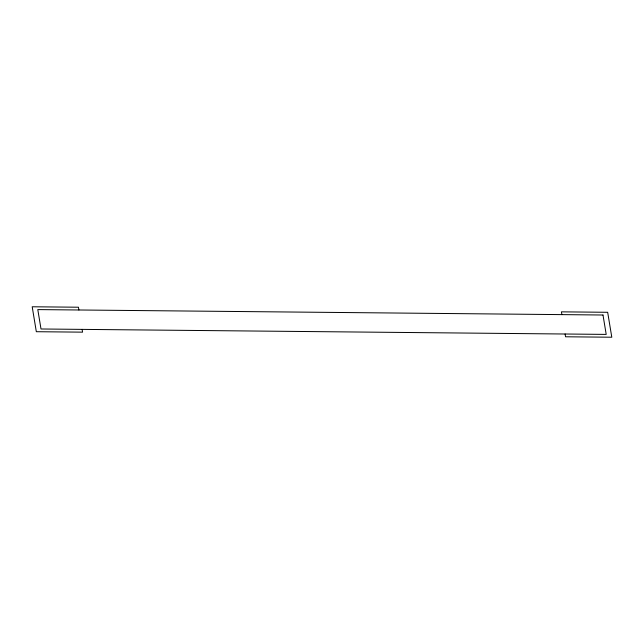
<?xml version="1.0" encoding="UTF-8"?>
<svg xmlns="http://www.w3.org/2000/svg" width="644" height="644" viewBox="0 0 644 644"><rect width="100%" height="100%" fill="white"/><g stroke="black" fill="none" stroke-linecap="round" stroke-linejoin="round"><path stroke-width="0.97" d="M561.89 314.618L561.431 311.849L607.67 312.292L611.8 337.223L565.553 336.78L565.102 334.011M78.898 309.989L78.447 307.22L32.2 306.777L36.33 331.708L82.569 332.151L82.11 329.382M602.993 315.013L37.795 309.595L41.007 328.987L606.205 334.405L602.993 315.013"/></g></svg>
